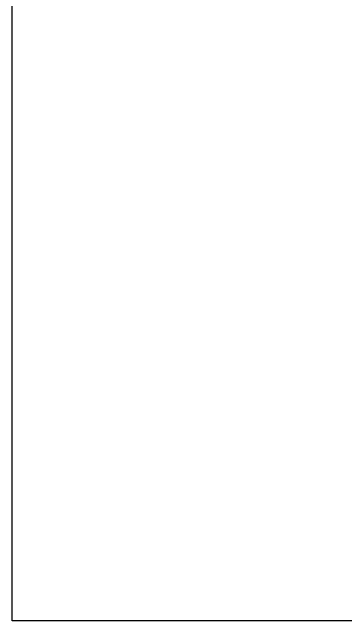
# Model space of a CAD drawing. Header units: millimetres. Extents: x -9110 to 102990, y -380 to 207980.
# Drawn here: x -9110 to 18915, y -380 to 50668 of the extents above; entities that cross this region are included whole.
import ezdxf

# ---------------------------------------------------------------- set-up
doc = ezdxf.new("R2010")
doc.units = ezdxf.units.MM
doc.header["$LTSCALE"] = 1000
doc.header["$MEASUREMENT"] = 0

msp = doc.modelspace()

# ---------------------------------------------------------------- hatches: boundary and pattern name
at = {"ltscale": 0.5}
for color, points in [(30, [(218, 17335), (218, 17323)]), (2, [(2085, 2171), (2083, 2171)])]:
    msp.add_hatch(color=color, dxfattribs=at).paths.add_polyline_path(points)
h = msp.add_hatch(color=1, dxfattribs=at)
h.paths.add_polyline_path([(1334, 1492), (1334, 1481)])
edge = h.paths.add_edge_path()
edge.add_line((1337, 1481), (1334, 1481))
edge.add_line((1337, 1481), (1334, 1481))
edge = h.paths.add_edge_path()
edge.add_line((1337, 1492), (1337, 1481))
edge.add_line((1337, 1492), (1337, 1481))
edge = h.paths.add_edge_path()
edge.add_line((1334, 1492), (1337, 1492))
edge.add_line((1334, 1492), (1337, 1492))
h = msp.add_hatch(color=40, dxfattribs=at)
h.paths.add_polyline_path([(1527, 1494), (1538, 1494)])
edge = h.paths.add_edge_path()
edge.add_line((1538, 1492), (1538, 1494))
edge.add_line((1538, 1492), (1538, 1494))
edge = h.paths.add_edge_path()
edge.add_line((1527, 1492), (1538, 1492))
edge.add_line((1527, 1492), (1538, 1492))
edge = h.paths.add_edge_path()
edge.add_line((1527, 1494), (1527, 1492))
edge.add_line((1527, 1494), (1527, 1492))

# ---------------------------------------------------------------- linework, layer by layer
at = {"color": 7, "linetype": 'ByBlock', "ltscale": 0.5}
msp.add_lwpolyline([(-9110, 51710), (102990, 51710), (102990, -380), (-9110, -380)], close=True, dxfattribs=at)

doc.saveas('drawing.dxf')
